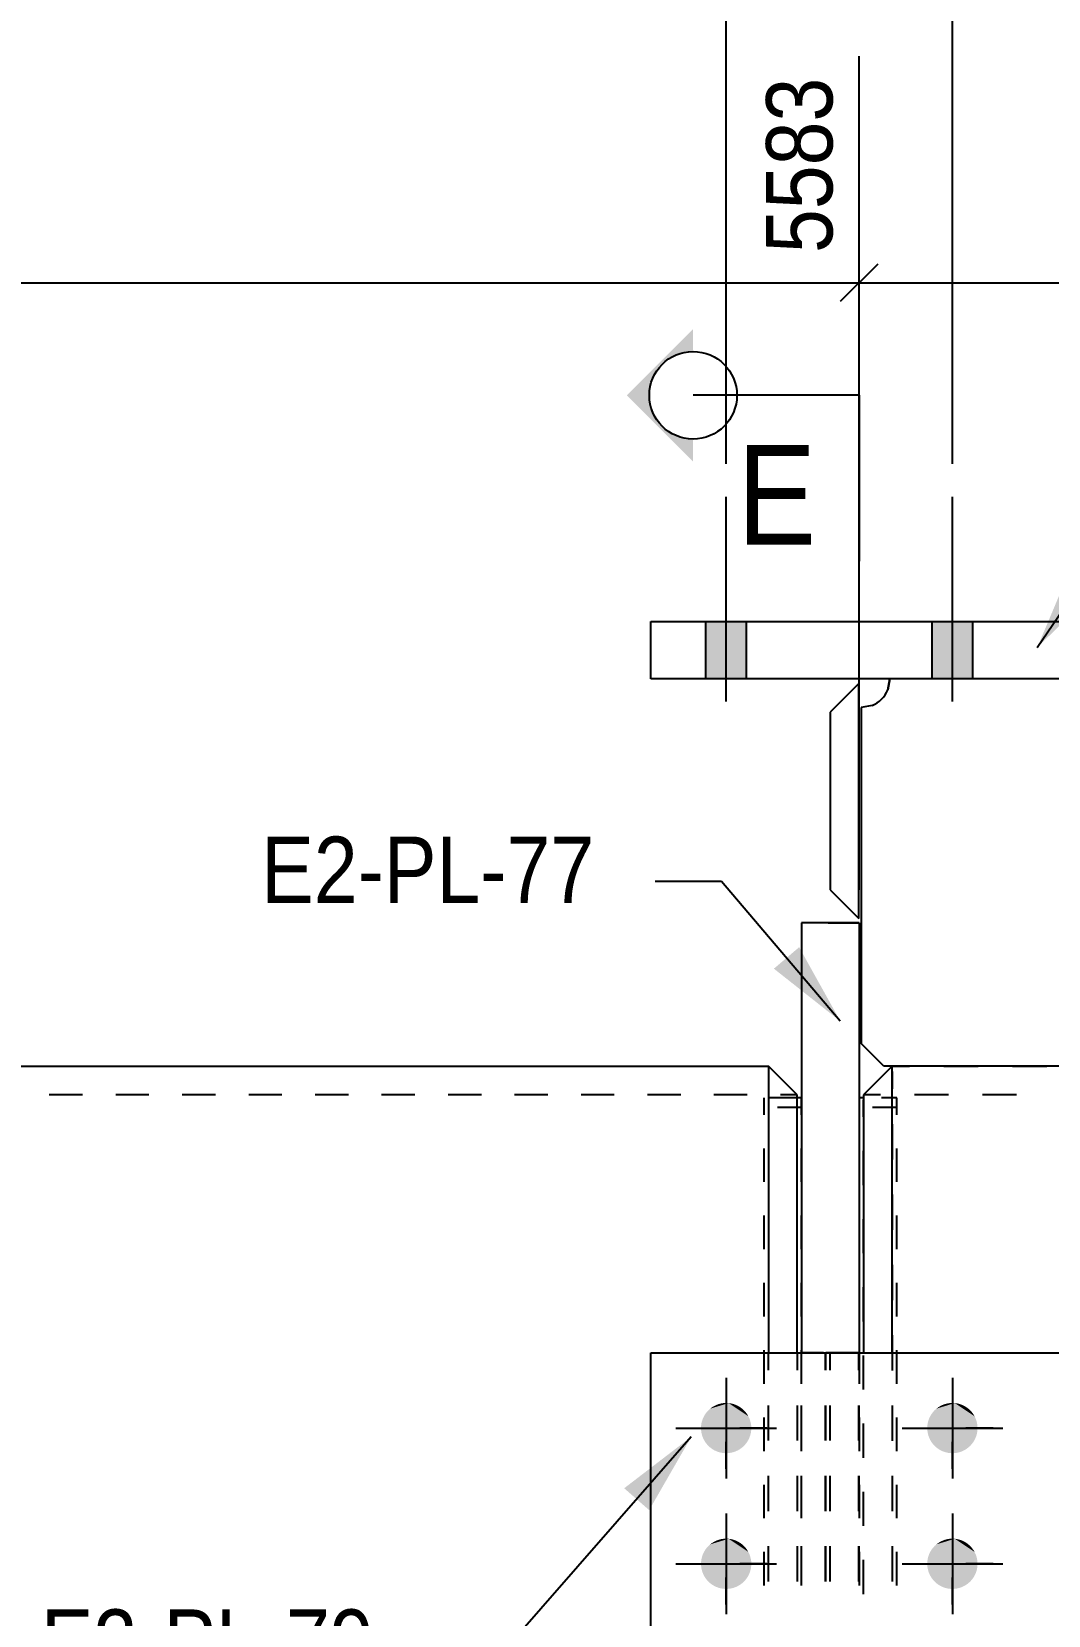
# Model space of a CAD drawing. Header units: millimetres. Extents: x 67 to 383, y 106 to 148.
# Drawn here: x 166.12 to 171.05, y 136.07 to 143.75 of the extents above; entities that cross this region are included whole.
import ezdxf

# ---------------------------------------------------------------- set-up
doc = ezdxf.new("R2010")
doc.units = ezdxf.units.MM
doc.linetypes.add('XKITLINE00', pattern=[0])
doc.styles.add('ARIAL', font='ARIAL.TTF')

msp = doc.modelspace()

# ---------------------------------------------------------------- linework, layer by layer
at = {"linetype": 'XKITLINE00'}
for p, q in [((170.5852, 141.6516), (170.5852, 145.6988)), ((170.5852, 141.6516), (170.5852, 145.6988)), ((169.4882, 141.6516), (169.4882, 145.2483)), ((169.4882, 141.6516), (169.4882, 145.2483)), ((170.1325, 139.5854), (170.1325, 143.6285)), ((170.1325, 139.5854), (170.1325, 143.6285)), ((170.2235, 142.6201), (170.0415, 142.4381)), ((170.2235, 142.6201), (170.0415, 142.4381)), ((160.6235, 142.5291), (170.1325, 142.5291)), ((170.1325, 142.5291), (174.9729, 142.5291)), ((170.1325, 141.9837), (169.3281, 141.9837)), ((170.1325, 141.9837), (170.1325, 141.1793)), ((170.9968, 140.7604), (171.4501, 141.429)), ((170.2657, 140.5428), (170.2715, 140.5551)), ((170.2715, 140.5551), (170.2821, 140.6085)), ((170.2715, 140.5551), (170.2715, 140.5551)), ((170.3668, 140.6085), (170.2821, 140.6085)), ((170.7053, 140.6085), (170.536, 140.6085)), ((171.0438, 140.6085), (170.8745, 140.6085)), ((170.2374, 140.5064), (170.2413, 140.51)), ((170.2413, 140.51), (170.2505, 140.5201)), ((170.2505, 140.5201), (170.2587, 140.5311)), ((170.2587, 140.5311), (170.2657, 140.5428)), ((169.4652, 139.6263), (169.1435, 139.6263)), ((170.0415, 138.9485), (169.4652, 139.6263)), ((169.9833, 139.4245), (170.1325, 139.4245)), ((170.293, 138.7298), (170.3764, 138.7298)), ((170.543, 138.7298), (170.7097, 138.7298)), ((170.8764, 138.7298), (171.0431, 138.7298)), ((170.293, 138.7048), (170.293, 138.6194)), ((166.3673, 138.5905), (166.2062, 138.5905)), ((166.6896, 138.5905), (166.5285, 138.5905)), ((167.0119, 138.5905), (166.8508, 138.5905)), ((167.3342, 138.5905), (167.1731, 138.5905)), ((167.6565, 138.5905), (167.4953, 138.5905)), ((167.9788, 138.5905), (167.8176, 138.5905)), ((168.3011, 138.5905), (168.1399, 138.5905)), ((168.6234, 138.5905), (168.4622, 138.5905)), ((168.9457, 138.5905), (168.7845, 138.5905)), ((169.2679, 138.5905), (169.1068, 138.5905)), ((169.5902, 138.5905), (169.4291, 138.5905)), ((169.6711, 138.5762), (169.6711, 138.4946)), ((169.8319, 138.5762), (169.6932, 138.5762)), ((169.8319, 138.5905), (169.7514, 138.5905)), ((169.8539, 138.4946), (169.8539, 138.5762)), ((170.1325, 138.5762), (170.1325, 138.4946)), ((170.2368, 138.5905), (170.1544, 138.5905)), ((170.1544, 138.484), (170.1544, 138.5666)), ((170.3153, 138.5762), (170.2422, 138.5762)), ((170.3153, 138.4946), (170.3153, 138.5762)), ((170.5661, 138.5905), (170.4015, 138.5905)), ((170.8955, 138.5905), (170.7308, 138.5905)), ((169.8539, 138.5298), (169.7371, 138.5298)), ((170.3153, 138.5298), (170.1983, 138.5298)), ((170.293, 138.4488), (170.293, 138.2782)), ((169.6711, 138.3315), (169.6711, 138.1684)), ((169.8539, 138.1684), (169.8539, 138.3315)), ((170.1325, 138.3315), (170.1325, 138.1684)), ((170.3153, 138.1684), (170.3153, 138.3315)), ((170.1544, 138.1534), (170.1544, 138.3187)), ((170.293, 138.1076), (170.293, 137.937)), ((169.6711, 138.0053), (169.6711, 137.8421)), ((169.8539, 137.8421), (169.8539, 138.0053)), ((170.1325, 138.0053), (170.1325, 137.8421)), ((170.1544, 137.8228), (170.1544, 137.9881)), ((170.3153, 137.8421), (170.3153, 138.0053)), ((170.293, 137.7664), (170.293, 137.5958)), ((169.6711, 137.679), (169.6711, 137.5159)), ((169.8539, 137.5159), (169.8539, 137.679)), ((170.1325, 137.679), (170.1325, 137.5159)), ((170.1544, 137.4922), (170.1544, 137.6575)), ((170.3153, 137.5159), (170.3153, 137.679)), ((170.293, 137.4252), (170.293, 137.2546)), ((169.1226, 137.2551), (169.1226, 137.3404)), ((169.1226, 137.3404), (169.2067, 137.3404)), ((169.3749, 137.3404), (169.5431, 137.3404)), ((169.6711, 137.3528), (169.6711, 137.1897)), ((169.6934, 137.2551), (169.6934, 137.3404)), ((169.7113, 137.3404), (169.8795, 137.3404)), ((169.8319, 137.3404), (169.8319, 137.2551)), ((169.8539, 137.1897), (169.8539, 137.3528)), ((169.8539, 137.2551), (169.8539, 137.3404)), ((169.9599, 137.3403), (169.8539, 137.3403)), ((169.9402, 137.3403), (170.1011, 137.3403)), ((169.9693, 137.2551), (169.9693, 137.3404)), ((169.9693, 137.3404), (169.9693, 137.2551)), ((170.1319, 137.3404), (169.971, 137.3404)), ((169.9926, 137.2551), (169.9926, 137.3404)), ((169.9926, 137.3404), (170.1319, 137.3404)), ((170.0477, 137.3404), (170.2159, 137.3404)), ((170.1319, 137.3404), (170.1103, 137.3404)), ((170.1325, 137.3403), (170.1208, 137.3403)), ((170.1285, 137.3404), (170.1319, 137.3404)), ((170.1319, 137.3404), (170.1319, 137.3404)), ((170.1319, 137.2551), (170.1319, 137.3404)), ((170.1319, 137.2551), (170.1319, 137.3404)), ((170.1319, 137.3404), (170.1319, 137.2551)), ((170.1325, 137.3528), (170.1325, 137.1897)), ((170.1325, 137.2551), (170.1325, 137.3404)), ((170.3153, 137.1897), (170.3153, 137.3528)), ((170.3841, 137.3404), (170.5523, 137.3404)), ((170.7205, 137.3404), (170.8887, 137.3404)), ((170.1544, 137.1616), (170.1544, 137.3269)), ((169.1226, 136.9138), (169.1226, 137.0844)), ((169.6711, 137.0265), (169.6711, 136.8634)), ((169.6934, 136.9138), (169.6934, 137.0845)), ((169.8319, 137.0845), (169.8319, 136.9138)), ((169.8539, 136.9138), (169.8539, 137.0845)), ((169.8539, 136.8634), (169.8539, 137.0265)), ((169.9693, 136.9138), (169.9693, 137.0845)), ((169.9693, 137.0845), (169.9693, 136.9138)), ((169.9926, 136.9138), (169.9926, 137.0844)), ((170.1319, 136.9138), (170.1319, 137.0845)), ((170.1319, 137.0845), (170.1319, 136.9138)), ((170.1319, 136.9138), (170.1319, 137.0844)), ((170.1325, 136.9138), (170.1325, 137.0845)), ((170.1325, 137.0265), (170.1325, 136.8634)), ((170.293, 137.084), (170.293, 136.9134)), ((170.3153, 136.8634), (170.3153, 137.0265)), ((170.1544, 136.831), (170.1544, 136.9963)), ((169.3192, 136.9326), (168.3961, 135.8781)), ((169.1226, 136.5725), (169.1226, 136.7432)), ((169.6934, 136.5726), (169.6934, 136.7432)), ((169.8319, 136.7432), (169.8319, 136.5726)), ((169.8539, 136.5725), (169.8539, 136.7432)), ((169.9693, 136.5726), (169.9693, 136.7432)), ((169.9693, 136.7432), (169.9693, 136.5726)), ((169.9926, 136.5725), (169.9926, 136.7432)), ((170.1319, 136.5725), (170.1319, 136.7432)), ((170.1319, 136.5726), (170.1319, 136.7432)), ((170.1319, 136.7432), (170.1319, 136.5726)), ((170.1325, 136.5725), (170.1325, 136.7432)), ((170.293, 136.7428), (170.293, 136.5722)), ((169.6711, 136.7003), (169.6711, 136.5372)), ((169.8539, 136.5372), (169.8539, 136.7003)), ((170.1325, 136.7003), (170.1325, 136.5372)), ((170.1544, 136.5005), (170.1544, 136.6658)), ((170.3153, 136.5372), (170.3153, 136.7003)), ((169.1226, 136.2313), (169.1226, 136.4019)), ((169.6711, 136.3741), (169.6711, 136.2109)), ((169.6934, 136.2313), (169.6934, 136.4019)), ((169.8319, 136.4019), (169.8319, 136.2313)), ((169.8539, 136.2313), (169.8539, 136.4019)), ((169.8539, 136.2109), (169.8539, 136.3741)), ((169.9693, 136.2313), (169.9693, 136.4019)), ((169.9693, 136.4019), (169.9693, 136.2313)), ((169.9926, 136.2313), (169.9926, 136.4019)), ((170.1319, 136.2313), (170.1319, 136.4019)), ((170.1319, 136.2313), (170.1319, 136.4019)), ((170.1319, 136.4019), (170.1319, 136.2313)), ((170.1325, 136.2313), (170.1325, 136.4019)), ((170.1325, 136.3741), (170.1325, 136.2109)), ((170.1544, 136.1699), (170.1544, 136.3352)), ((170.293, 136.4016), (170.293, 136.231)), ((170.3153, 136.2109), (170.3153, 136.3741))]:
    msp.add_line(p, q, dxfattribs=at)
at = {"color": 3, "linetype": 'XKITLINE00'}
for p, q in [((169.4882, 140.4982), (169.4882, 141.4908)), ((169.4882, 140.4982), (169.4882, 141.4908)), ((169.4882, 140.4982), (169.4882, 141.4908)), ((169.4882, 140.4982), (169.4882, 141.4908)), ((170.5852, 140.4982), (170.5852, 141.4908)), ((170.5852, 140.4982), (170.5852, 141.4908)), ((170.5852, 140.4982), (170.5852, 141.4908)), ((170.5852, 140.4982), (170.5852, 141.4908)), ((169.3895, 140.6085), (169.3895, 140.8871)), ((169.3895, 140.6085), (169.3895, 140.8871)), ((169.3895, 140.6085), (169.3895, 140.8871)), ((169.3895, 140.6085), (169.3895, 140.8871)), ((169.587, 140.6085), (169.587, 140.8871)), ((169.587, 140.6085), (169.587, 140.8871)), ((169.587, 140.6085), (169.587, 140.8871)), ((169.587, 140.6085), (169.587, 140.8871)), ((170.4865, 140.6085), (170.4865, 140.8871)), ((170.4865, 140.6085), (170.4865, 140.8871)), ((170.4865, 140.6085), (170.4865, 140.8871)), ((170.4865, 140.6085), (170.4865, 140.8871)), ((170.6839, 140.6085), (170.6839, 140.8871)), ((170.6839, 140.6085), (170.6839, 140.8871)), ((170.6839, 140.6085), (170.6839, 140.8871)), ((170.6839, 140.6085), (170.6839, 140.8871)), ((169.4882, 137.2187), (169.4882, 136.7309)), ((170.5852, 137.2187), (170.5852, 136.7309)), ((169.4882, 137.1722), (169.4882, 137.0407)), ((170.5852, 137.1722), (170.5852, 137.0407)), ((169.2444, 136.9748), (169.7321, 136.9748)), ((169.2908, 136.9747), (169.4223, 136.9747)), ((169.6857, 136.9747), (169.5542, 136.9747)), ((170.3413, 136.9748), (170.8291, 136.9748)), ((170.3877, 136.9747), (170.5192, 136.9747)), ((170.7826, 136.9747), (170.6511, 136.9747)), ((169.4882, 136.7773), (169.4882, 136.9088)), ((170.5852, 136.7773), (170.5852, 136.9088)), ((169.4882, 136.5605), (169.4882, 136.0727)), ((169.4882, 136.514), (169.4882, 136.3825)), ((170.5852, 136.5605), (170.5852, 136.0727)), ((170.5852, 136.514), (170.5852, 136.3825)), ((169.2444, 136.3166), (169.7321, 136.3166)), ((169.2908, 136.3166), (169.4223, 136.3166)), ((169.6857, 136.3166), (169.5542, 136.3166)), ((170.3413, 136.3166), (170.8291, 136.3166)), ((170.3877, 136.3166), (170.5192, 136.3166)), ((170.7826, 136.3166), (170.6511, 136.3166)), ((169.4882, 136.1191), (169.4882, 136.2506)), ((170.5852, 136.1191), (170.5852, 136.2506))]:
    msp.add_line(p, q, dxfattribs=at)
at = {"color": 2, "linetype": 'XKITLINE00'}
for p, q in [((169.1226, 140.6085), (169.1226, 140.8871)), ((169.1226, 140.8871), (175.8505, 140.8871)), ((175.8505, 140.6085), (169.1226, 140.6085)), ((170.1319, 140.5865), (169.9926, 140.4472)), ((170.1319, 139.4464), (170.1319, 140.5865)), ((170.2821, 140.6085), (170.2715, 140.5551)), ((170.1961, 140.4798), (170.1428, 140.4691)), ((169.9926, 140.4472), (169.9926, 139.5858)), ((170.1428, 140.4691), (170.1428, 138.8395)), ((169.9926, 139.5858), (170.1319, 139.4464)), ((170.1325, 139.4245), (169.8539, 139.4245)), ((169.8539, 139.4245), (169.8539, 139.4245)), ((169.8539, 139.4245), (169.8539, 137.3404)), ((170.1325, 139.4245), (170.1325, 139.4245)), ((170.1325, 139.4245), (170.1325, 137.3404)), ((170.2525, 138.7298), (170.1428, 138.8395)), ((165.3199, 138.7298), (169.6934, 138.7298)), ((169.8319, 138.5905), (169.6934, 138.7298)), ((169.6934, 138.7298), (169.6934, 137.3404)), ((170.293, 138.7298), (170.1544, 138.5905)), ((174.6659, 138.7298), (170.2525, 138.7298)), ((170.293, 137.3404), (170.293, 138.7298)), ((169.8319, 137.3404), (169.8319, 138.5905)), ((169.8539, 138.5762), (169.8319, 138.5762)), ((170.1544, 138.5762), (170.1325, 138.5762)), ((170.1544, 138.5905), (170.1544, 137.3404)), ((169.1226, 134.269), (169.1226, 137.3404)), ((169.1226, 137.3404), (175.8505, 137.3404))]:
    msp.add_line(p, q, dxfattribs=at)
at = {"linetype": 'XKITLINE00'}
msp.add_circle((169.3281, 141.9837), 0.2124, dxfattribs=at)
at = {"color": 2, "linetype": 'XKITLINE00'}
msp.add_arc((170.1428, 140.6085), 0.1393, 292.5, 337.5, dxfattribs=at)
at = {"color": 3}
msp.add_point((170.1325, 142.5291), dxfattribs=at)
msp.add_point((170.1325, 142.5291), dxfattribs=at)
at = {"linetype": 'Continuous'}
for points in [[(169.3281, 142.3055), (169.0063, 141.9837), (169.1651, 142.1174)], [(169.3281, 142.3055), (169.1651, 142.1174), (169.179, 142.1328)], [(169.3281, 142.3055), (169.179, 142.1328), (169.1944, 142.1467)], [(169.3281, 142.3055), (169.1944, 142.1467), (169.211, 142.1591)], [(169.3281, 142.3055), (169.211, 142.1591), (169.2287, 142.1699)], [(169.3281, 142.3055), (169.2287, 142.1699), (169.2474, 142.1789)], [(169.3281, 142.3055), (169.2474, 142.1789), (169.2669, 142.1861)], [(169.3281, 142.3055), (169.2669, 142.1861), (169.2869, 142.1914)], [(169.3281, 142.3055), (169.2869, 142.1914), (169.3074, 142.1947)], [(169.3281, 142.1961), (169.3281, 142.3055), (169.3074, 142.1947)], [(169.0063, 141.9837), (169.1527, 142.1008), (169.1651, 142.1174)], [(169.0063, 141.9837), (169.1419, 142.0831), (169.1527, 142.1008)], [(169.0063, 141.9837), (169.1329, 142.0644), (169.1419, 142.0831)], [(169.0063, 141.9837), (169.1257, 142.0449), (169.1329, 142.0644)], [(169.0063, 141.9837), (169.1204, 142.0249), (169.1257, 142.0449)], [(169.0063, 141.9837), (169.1171, 142.0044), (169.1204, 142.0249)], [(169.0063, 141.9837), (169.1157, 141.9837), (169.1171, 142.0044)], [(169.0063, 141.9837), (169.3281, 141.662), (169.1938, 141.82)], [(169.0063, 141.9837), (169.1938, 141.82), (169.1783, 141.834)], [(169.0063, 141.9837), (169.1783, 141.834), (169.1644, 141.8494)], [(169.0063, 141.9837), (169.1644, 141.8494), (169.152, 141.8661)], [(169.0063, 141.9837), (169.152, 141.8661), (169.1412, 141.8839)], [(169.0063, 141.9837), (169.1412, 141.8839), (169.1323, 141.9027)], [(169.0063, 141.9837), (169.1323, 141.9027), (169.1252, 141.9222)], [(169.0063, 141.9837), (169.1252, 141.9222), (169.12, 141.9424)], [(169.0063, 141.9837), (169.12, 141.9424), (169.1169, 141.963)], [(169.0063, 141.9837), (169.1169, 141.963), (169.1157, 141.9837)], [(169.3281, 141.662), (169.2104, 141.8076), (169.1938, 141.82)], [(169.3281, 141.662), (169.2283, 141.7969), (169.2104, 141.8076)], [(169.3281, 141.662), (169.247, 141.7879), (169.2283, 141.7969)], [(169.3281, 141.662), (169.2666, 141.7808), (169.247, 141.7879)], [(169.3281, 141.662), (169.2868, 141.7757), (169.2666, 141.7808)], [(169.3281, 141.662), (169.3073, 141.7725), (169.2868, 141.7757)], [(169.3281, 141.662), (169.3281, 141.7714), (169.3073, 141.7725)], [(170.9968, 140.7604), (171.1559, 141.1385), (170.9968, 140.7604), (171.2891, 141.0482)], [(170.0415, 138.9485), (169.7197, 139.2029), (170.0415, 138.9485), (169.8422, 139.3071)], [(169.3192, 136.9326), (169.1148, 136.577), (169.3192, 136.9326), (168.9938, 136.683)]]:
    msp.add_solid(points, dxfattribs=at)
at = {"color": 3, "linetype": 'Continuous'}
for points in [[(169.3895, 140.6085), (169.587, 140.6085), (169.587, 140.8871)], [(169.3895, 140.6085), (169.587, 140.8871), (169.3895, 140.8871)], [(169.3895, 140.6085), (169.587, 140.6085), (169.587, 140.8871)], [(169.3895, 140.6085), (169.587, 140.8871), (169.3895, 140.8871)], [(169.3895, 140.6085), (169.587, 140.6085), (169.587, 140.8871)], [(169.3895, 140.6085), (169.587, 140.8871), (169.3895, 140.8871)], [(169.3895, 140.6085), (169.587, 140.6085), (169.587, 140.8871)], [(169.3895, 140.6085), (169.587, 140.8871), (169.3895, 140.8871)], [(170.4865, 140.6085), (170.6839, 140.6085), (170.6839, 140.8871)], [(170.4865, 140.6085), (170.6839, 140.8871), (170.4865, 140.8871)], [(170.4865, 140.6085), (170.6839, 140.6085), (170.6839, 140.8871)], [(170.4865, 140.6085), (170.6839, 140.8871), (170.4865, 140.8871)], [(170.4865, 140.6085), (170.6839, 140.6085), (170.6839, 140.8871)], [(170.4865, 140.6085), (170.6839, 140.8871), (170.4865, 140.8871)], [(170.4865, 140.6085), (170.6839, 140.6085), (170.6839, 140.8871)], [(170.4865, 140.6085), (170.6839, 140.8871), (170.4865, 140.8871)], [(169.5002, 137.0961), (169.3669, 136.9867), (169.3663, 136.9748)], [(169.5002, 137.0961), (169.3663, 136.9748), (169.3669, 136.9628)], [(169.5002, 137.0961), (169.3686, 136.9986), (169.3669, 136.9867)], [(169.5002, 137.0961), (169.3669, 136.9628), (169.3686, 136.951)], [(169.5002, 137.0961), (169.3715, 137.0102), (169.3686, 136.9986)], [(169.5002, 137.0961), (169.3686, 136.951), (169.3715, 136.9394)], [(169.5002, 137.0961), (169.3756, 137.0214), (169.3715, 137.0102)], [(169.5002, 137.0961), (169.3715, 136.9394), (169.3756, 136.9281)], [(169.5002, 137.0961), (169.3807, 137.0323), (169.3756, 137.0214)], [(169.5002, 137.0961), (169.3756, 136.9281), (169.3807, 136.9173)], [(169.5002, 137.0961), (169.3868, 137.0425), (169.3807, 137.0323)], [(169.5002, 137.0961), (169.3807, 136.9173), (169.3868, 136.907)], [(169.5002, 137.0961), (169.394, 137.0521), (169.3868, 137.0425)], [(169.5002, 137.0961), (169.3868, 136.907), (169.394, 136.8974)], [(169.5002, 137.0961), (169.402, 137.061), (169.394, 137.0521)], [(169.5002, 137.0961), (169.394, 136.8974), (169.402, 136.8885)], [(169.5002, 137.0961), (169.4109, 137.069), (169.402, 137.061)], [(169.5002, 137.0961), (169.402, 136.8885), (169.4109, 136.8805)], [(169.5002, 137.0961), (169.4205, 137.0762), (169.4109, 137.069)], [(169.5002, 137.0961), (169.4109, 136.8805), (169.4205, 136.8734)], [(169.5002, 137.0961), (169.4308, 137.0823), (169.4205, 137.0762)], [(169.5002, 137.0961), (169.4205, 136.8734), (169.4308, 136.8672)], [(169.5002, 137.0961), (169.4416, 137.0874), (169.4308, 137.0823)], [(169.5002, 137.0961), (169.4308, 136.8672), (169.4416, 136.8621)], [(169.5002, 137.0961), (169.4528, 137.0915), (169.4416, 137.0874)], [(169.5002, 137.0961), (169.4416, 136.8621), (169.4528, 136.8581)], [(169.5002, 137.0961), (169.4645, 137.0944), (169.4528, 137.0915)], [(169.5002, 137.0961), (169.4528, 136.8581), (169.4645, 136.8552)], [(169.5002, 137.0961), (169.4763, 137.0961), (169.4645, 137.0944)], [(169.5002, 137.0961), (169.4645, 136.8552), (169.4763, 136.8534)], [(169.5002, 137.0961), (169.4882, 137.0967), (169.4763, 137.0961)], [(169.5002, 137.0961), (169.4763, 136.8534), (169.4882, 136.8528)], [(169.5002, 137.0961), (169.4882, 136.8528), (169.5002, 136.8534)], [(169.5002, 137.0961), (169.5002, 136.8534), (169.512, 136.8552)], [(169.5002, 137.0961), (169.512, 136.8552), (169.5236, 136.8581)], [(169.5002, 137.0961), (169.5236, 136.8581), (169.5349, 136.8621)], [(169.5002, 137.0961), (169.5349, 136.8621), (169.5457, 136.8672)], [(169.5002, 137.0961), (169.5457, 136.8672), (169.556, 136.8734)], [(169.5002, 137.0961), (169.556, 136.8734), (169.5656, 136.8805)], [(169.5002, 137.0961), (169.5656, 136.8805), (169.5745, 136.8885)], [(169.5002, 137.0961), (169.5745, 136.8885), (169.5825, 136.8974)], [(169.5002, 137.0961), (169.5825, 136.8974), (169.5896, 136.907)], [(169.5002, 137.0961), (169.5896, 136.907), (169.5958, 136.9173)], [(169.5002, 137.0961), (169.5958, 136.9173), (169.6009, 136.9281)], [(169.5002, 137.0961), (169.6009, 136.9281), (169.6049, 136.9394)], [(169.5002, 137.0961), (169.6049, 136.9394), (169.6078, 136.951)], [(169.5002, 137.0961), (169.6078, 136.951), (169.6096, 136.9628)], [(169.5002, 137.0961), (169.6096, 136.9628), (169.6102, 136.9748)], [(169.5002, 137.0961), (169.6102, 136.9748), (169.6096, 136.9867)], [(169.5002, 137.0961), (169.6096, 136.9867), (169.6078, 136.9986)], [(169.5002, 137.0961), (169.6078, 136.9986), (169.6049, 137.0102)], [(169.5002, 137.0961), (169.6049, 137.0102), (169.6009, 137.0214)], [(169.5002, 137.0961), (169.6009, 137.0214), (169.5958, 137.0323)], [(169.5002, 137.0961), (169.5958, 137.0323), (169.5896, 137.0425)], [(169.5002, 137.0961), (169.5896, 137.0425), (169.5825, 137.0521)], [(169.5002, 137.0961), (169.5825, 137.0521), (169.5745, 137.061)], [(169.5002, 137.0961), (169.5745, 137.061), (169.5656, 137.069)], [(169.5002, 137.0961), (169.5656, 137.069), (169.556, 137.0762)], [(169.5002, 137.0961), (169.556, 137.0762), (169.5457, 137.0823)], [(169.5002, 137.0961), (169.5457, 137.0823), (169.5349, 137.0874)], [(169.5002, 137.0961), (169.5349, 137.0874), (169.5236, 137.0915)], [(169.5002, 137.0961), (169.5236, 137.0915), (169.512, 137.0944)], [(170.5971, 137.0961), (170.4638, 136.9867), (170.4632, 136.9748)], [(170.5971, 137.0961), (170.4632, 136.9748), (170.4638, 136.9628)], [(170.5971, 137.0961), (170.4656, 136.9986), (170.4638, 136.9867)], [(170.5971, 137.0961), (170.4638, 136.9628), (170.4656, 136.951)], [(170.5971, 137.0961), (170.4685, 137.0102), (170.4656, 136.9986)], [(170.5971, 137.0961), (170.4656, 136.951), (170.4685, 136.9394)], [(170.5971, 137.0961), (170.4725, 137.0214), (170.4685, 137.0102)], [(170.5971, 137.0961), (170.4685, 136.9394), (170.4725, 136.9281)], [(170.5971, 137.0961), (170.4776, 137.0323), (170.4725, 137.0214)], [(170.5971, 137.0961), (170.4725, 136.9281), (170.4776, 136.9173)], [(170.5971, 137.0961), (170.4838, 137.0425), (170.4776, 137.0323)], [(170.5971, 137.0961), (170.4776, 136.9173), (170.4838, 136.907)], [(170.5971, 137.0961), (170.4909, 137.0521), (170.4838, 137.0425)], [(170.5971, 137.0961), (170.4838, 136.907), (170.4909, 136.8974)], [(170.5971, 137.0961), (170.4989, 137.061), (170.4909, 137.0521)], [(170.5971, 137.0961), (170.4909, 136.8974), (170.4989, 136.8885)], [(170.5971, 137.0961), (170.5078, 137.069), (170.4989, 137.061)], [(170.5971, 137.0961), (170.4989, 136.8885), (170.5078, 136.8805)], [(170.5971, 137.0961), (170.5174, 137.0762), (170.5078, 137.069)], [(170.5971, 137.0961), (170.5078, 136.8805), (170.5174, 136.8734)], [(170.5971, 137.0961), (170.5277, 137.0823), (170.5174, 137.0762)], [(170.5971, 137.0961), (170.5174, 136.8734), (170.5277, 136.8672)], [(170.5971, 137.0961), (170.5385, 137.0874), (170.5277, 137.0823)], [(170.5971, 137.0961), (170.5277, 136.8672), (170.5385, 136.8621)], [(170.5971, 137.0961), (170.5498, 137.0915), (170.5385, 137.0874)], [(170.5971, 137.0961), (170.5385, 136.8621), (170.5498, 136.8581)], [(170.5971, 137.0961), (170.5614, 137.0944), (170.5498, 137.0915)], [(170.5971, 137.0961), (170.5498, 136.8581), (170.5614, 136.8552)], [(170.5971, 137.0961), (170.5732, 137.0961), (170.5614, 137.0944)], [(170.5971, 137.0961), (170.5614, 136.8552), (170.5732, 136.8534)], [(170.5971, 137.0961), (170.5852, 137.0967), (170.5732, 137.0961)], [(170.5971, 137.0961), (170.5732, 136.8534), (170.5852, 136.8528)], [(170.5971, 137.0961), (170.5852, 136.8528), (170.5971, 136.8534)], [(170.5971, 137.0961), (170.5971, 136.8534), (170.609, 136.8552)], [(170.5971, 137.0961), (170.609, 136.8552), (170.6206, 136.8581)], [(170.5971, 137.0961), (170.6206, 136.8581), (170.6318, 136.8621)], [(170.5971, 137.0961), (170.6318, 136.8621), (170.6427, 136.8672)], [(170.5971, 137.0961), (170.6427, 136.8672), (170.6529, 136.8734)], [(170.5971, 137.0961), (170.6529, 136.8734), (170.6625, 136.8805)], [(170.5971, 137.0961), (170.6625, 136.8805), (170.6714, 136.8885)], [(170.5971, 137.0961), (170.6714, 136.8885), (170.6794, 136.8974)], [(170.5971, 137.0961), (170.6794, 136.8974), (170.6866, 136.907)], [(170.5971, 137.0961), (170.6866, 136.907), (170.6927, 136.9173)], [(170.5971, 137.0961), (170.6927, 136.9173), (170.6978, 136.9281)], [(170.5971, 137.0961), (170.6978, 136.9281), (170.7019, 136.9394)], [(170.5971, 137.0961), (170.7019, 136.9394), (170.7048, 136.951)], [(170.5971, 137.0961), (170.7048, 136.951), (170.7065, 136.9628)], [(170.5971, 137.0961), (170.7065, 136.9628), (170.7071, 136.9748)], [(170.5971, 137.0961), (170.7071, 136.9748), (170.7065, 136.9867)], [(170.5971, 137.0961), (170.7065, 136.9867), (170.7048, 136.9986)], [(170.5971, 137.0961), (170.7048, 136.9986), (170.7019, 137.0102)], [(170.5971, 137.0961), (170.7019, 137.0102), (170.6978, 137.0214)], [(170.5971, 137.0961), (170.6978, 137.0214), (170.6927, 137.0323)], [(170.5971, 137.0961), (170.6927, 137.0323), (170.6866, 137.0425)], [(170.5971, 137.0961), (170.6866, 137.0425), (170.6794, 137.0521)], [(170.5971, 137.0961), (170.6794, 137.0521), (170.6714, 137.061)], [(170.5971, 137.0961), (170.6714, 137.061), (170.6625, 137.069)], [(170.5971, 137.0961), (170.6625, 137.069), (170.6529, 137.0762)], [(170.5971, 137.0961), (170.6529, 137.0762), (170.6427, 137.0823)], [(170.5971, 137.0961), (170.6427, 137.0823), (170.6318, 137.0874)], [(170.5971, 137.0961), (170.6318, 137.0874), (170.6206, 137.0915)], [(170.5971, 137.0961), (170.6206, 137.0915), (170.609, 137.0944)], [(169.5002, 136.438), (169.3669, 136.3286), (169.3663, 136.3166)], [(169.5002, 136.438), (169.3663, 136.3166), (169.3669, 136.3047)], [(169.5002, 136.438), (169.3686, 136.3404), (169.3669, 136.3286)], [(169.5002, 136.438), (169.3669, 136.3047), (169.3686, 136.2928)], [(169.5002, 136.438), (169.3715, 136.352), (169.3686, 136.3404)], [(169.5002, 136.438), (169.3686, 136.2928), (169.3715, 136.2812)], [(169.5002, 136.438), (169.3756, 136.3633), (169.3715, 136.352)], [(169.5002, 136.438), (169.3715, 136.2812), (169.3756, 136.2699)], [(169.5002, 136.438), (169.3807, 136.3741), (169.3756, 136.3633)], [(169.5002, 136.438), (169.3756, 136.2699), (169.3807, 136.2591)], [(169.5002, 136.438), (169.3868, 136.3844), (169.3807, 136.3741)], [(169.5002, 136.438), (169.3807, 136.2591), (169.3868, 136.2489)], [(169.5002, 136.438), (169.394, 136.394), (169.3868, 136.3844)], [(169.5002, 136.438), (169.3868, 136.2489), (169.394, 136.2392)], [(169.5002, 136.438), (169.402, 136.4028), (169.394, 136.394)], [(169.5002, 136.438), (169.394, 136.2392), (169.402, 136.2304)], [(169.5002, 136.438), (169.4109, 136.4109), (169.402, 136.4028)], [(169.5002, 136.438), (169.402, 136.2304), (169.4109, 136.2223)], [(169.5002, 136.438), (169.4205, 136.418), (169.4109, 136.4109)], [(169.5002, 136.438), (169.4109, 136.2223), (169.4205, 136.2152)], [(169.5002, 136.438), (169.4308, 136.4242), (169.4205, 136.418)], [(169.5002, 136.438), (169.4205, 136.2152), (169.4308, 136.2091)], [(169.5002, 136.438), (169.4416, 136.4293), (169.4308, 136.4242)], [(169.5002, 136.438), (169.4308, 136.2091), (169.4416, 136.2039)], [(169.5002, 136.438), (169.4528, 136.4333), (169.4416, 136.4293)], [(169.5002, 136.438), (169.4416, 136.2039), (169.4528, 136.1999)], [(169.5002, 136.438), (169.4645, 136.4362), (169.4528, 136.4333)], [(169.5002, 136.438), (169.4528, 136.1999), (169.4645, 136.197)], [(169.5002, 136.438), (169.4763, 136.438), (169.4645, 136.4362)], [(169.5002, 136.438), (169.4645, 136.197), (169.4763, 136.1953)], [(169.5002, 136.438), (169.4882, 136.4386), (169.4763, 136.438)], [(169.5002, 136.438), (169.4763, 136.1953), (169.4882, 136.1947)], [(169.5002, 136.438), (169.4882, 136.1947), (169.5002, 136.1953)], [(169.5002, 136.438), (169.5002, 136.1953), (169.512, 136.197)], [(169.5002, 136.438), (169.512, 136.197), (169.5236, 136.1999)], [(169.5002, 136.438), (169.5236, 136.1999), (169.5349, 136.2039)], [(169.5002, 136.438), (169.5349, 136.2039), (169.5457, 136.2091)], [(169.5002, 136.438), (169.5457, 136.2091), (169.556, 136.2152)], [(169.5002, 136.438), (169.556, 136.2152), (169.5656, 136.2223)], [(169.5002, 136.438), (169.5656, 136.2223), (169.5745, 136.2304)], [(169.5002, 136.438), (169.5745, 136.2304), (169.5825, 136.2392)], [(169.5002, 136.438), (169.5825, 136.2392), (169.5896, 136.2489)], [(169.5002, 136.438), (169.5896, 136.2489), (169.5958, 136.2591)], [(169.5002, 136.438), (169.5958, 136.2591), (169.6009, 136.2699)], [(169.5002, 136.438), (169.6009, 136.2699), (169.6049, 136.2812)], [(169.5002, 136.438), (169.6049, 136.2812), (169.6078, 136.2928)], [(169.5002, 136.438), (169.6078, 136.2928), (169.6096, 136.3047)], [(169.5002, 136.438), (169.6096, 136.3047), (169.6102, 136.3166)], [(169.5002, 136.438), (169.6102, 136.3166), (169.6096, 136.3286)], [(169.5002, 136.438), (169.6096, 136.3286), (169.6078, 136.3404)], [(169.5002, 136.438), (169.6078, 136.3404), (169.6049, 136.352)], [(169.5002, 136.438), (169.6049, 136.352), (169.6009, 136.3633)], [(169.5002, 136.438), (169.6009, 136.3633), (169.5958, 136.3741)], [(169.5002, 136.438), (169.5958, 136.3741), (169.5896, 136.3844)], [(169.5002, 136.438), (169.5896, 136.3844), (169.5825, 136.394)], [(169.5002, 136.438), (169.5825, 136.394), (169.5745, 136.4028)], [(169.5002, 136.438), (169.5745, 136.4028), (169.5656, 136.4109)], [(169.5002, 136.438), (169.5656, 136.4109), (169.556, 136.418)], [(169.5002, 136.438), (169.556, 136.418), (169.5457, 136.4242)], [(169.5002, 136.438), (169.5457, 136.4242), (169.5349, 136.4293)], [(169.5002, 136.438), (169.5349, 136.4293), (169.5236, 136.4333)], [(169.5002, 136.438), (169.5236, 136.4333), (169.512, 136.4362)], [(170.5971, 136.438), (170.4638, 136.3286), (170.4632, 136.3166)], [(170.5971, 136.438), (170.4632, 136.3166), (170.4638, 136.3047)], [(170.5971, 136.438), (170.4656, 136.3404), (170.4638, 136.3286)], [(170.5971, 136.438), (170.4638, 136.3047), (170.4656, 136.2928)], [(170.5971, 136.438), (170.4685, 136.352), (170.4656, 136.3404)], [(170.5971, 136.438), (170.4656, 136.2928), (170.4685, 136.2812)], [(170.5971, 136.438), (170.4725, 136.3633), (170.4685, 136.352)], [(170.5971, 136.438), (170.4685, 136.2812), (170.4725, 136.2699)], [(170.5971, 136.438), (170.4776, 136.3741), (170.4725, 136.3633)], [(170.5971, 136.438), (170.4725, 136.2699), (170.4776, 136.2591)], [(170.5971, 136.438), (170.4838, 136.3844), (170.4776, 136.3741)], [(170.5971, 136.438), (170.4776, 136.2591), (170.4838, 136.2489)], [(170.5971, 136.438), (170.4909, 136.394), (170.4838, 136.3844)], [(170.5971, 136.438), (170.4838, 136.2489), (170.4909, 136.2392)], [(170.5971, 136.438), (170.4989, 136.4028), (170.4909, 136.394)], [(170.5971, 136.438), (170.4909, 136.2392), (170.4989, 136.2304)], [(170.5971, 136.438), (170.5078, 136.4109), (170.4989, 136.4028)], [(170.5971, 136.438), (170.4989, 136.2304), (170.5078, 136.2223)], [(170.5971, 136.438), (170.5174, 136.418), (170.5078, 136.4109)], [(170.5971, 136.438), (170.5078, 136.2223), (170.5174, 136.2152)], [(170.5971, 136.438), (170.5277, 136.4242), (170.5174, 136.418)], [(170.5971, 136.438), (170.5174, 136.2152), (170.5277, 136.2091)], [(170.5971, 136.438), (170.5385, 136.4293), (170.5277, 136.4242)], [(170.5971, 136.438), (170.5277, 136.2091), (170.5385, 136.2039)], [(170.5971, 136.438), (170.5498, 136.4333), (170.5385, 136.4293)], [(170.5971, 136.438), (170.5385, 136.2039), (170.5498, 136.1999)], [(170.5971, 136.438), (170.5614, 136.4362), (170.5498, 136.4333)], [(170.5971, 136.438), (170.5498, 136.1999), (170.5614, 136.197)], [(170.5971, 136.438), (170.5732, 136.438), (170.5614, 136.4362)], [(170.5971, 136.438), (170.5614, 136.197), (170.5732, 136.1953)], [(170.5971, 136.438), (170.5852, 136.4386), (170.5732, 136.438)], [(170.5971, 136.438), (170.5732, 136.1953), (170.5852, 136.1947)], [(170.5971, 136.438), (170.5852, 136.1947), (170.5971, 136.1953)], [(170.5971, 136.438), (170.5971, 136.1953), (170.609, 136.197)], [(170.5971, 136.438), (170.609, 136.197), (170.6206, 136.1999)], [(170.5971, 136.438), (170.6206, 136.1999), (170.6318, 136.2039)], [(170.5971, 136.438), (170.6318, 136.2039), (170.6427, 136.2091)], [(170.5971, 136.438), (170.6427, 136.2091), (170.6529, 136.2152)], [(170.5971, 136.438), (170.6529, 136.2152), (170.6625, 136.2223)], [(170.5971, 136.438), (170.6625, 136.2223), (170.6714, 136.2304)], [(170.5971, 136.438), (170.6714, 136.2304), (170.6794, 136.2392)], [(170.5971, 136.438), (170.6794, 136.2392), (170.6866, 136.2489)], [(170.5971, 136.438), (170.6866, 136.2489), (170.6927, 136.2591)], [(170.5971, 136.438), (170.6927, 136.2591), (170.6978, 136.2699)], [(170.5971, 136.438), (170.6978, 136.2699), (170.7019, 136.2812)], [(170.5971, 136.438), (170.7019, 136.2812), (170.7048, 136.2928)], [(170.5971, 136.438), (170.7048, 136.2928), (170.7065, 136.3047)], [(170.5971, 136.438), (170.7065, 136.3047), (170.7071, 136.3166)], [(170.5971, 136.438), (170.7071, 136.3166), (170.7065, 136.3286)], [(170.5971, 136.438), (170.7065, 136.3286), (170.7048, 136.3404)], [(170.5971, 136.438), (170.7048, 136.3404), (170.7019, 136.352)], [(170.5971, 136.438), (170.7019, 136.352), (170.6978, 136.3633)], [(170.5971, 136.438), (170.6978, 136.3633), (170.6927, 136.3741)], [(170.5971, 136.438), (170.6927, 136.3741), (170.6866, 136.3844)], [(170.5971, 136.438), (170.6866, 136.3844), (170.6794, 136.394)], [(170.5971, 136.438), (170.6794, 136.394), (170.6714, 136.4028)], [(170.5971, 136.438), (170.6714, 136.4028), (170.6625, 136.4109)], [(170.5971, 136.438), (170.6625, 136.4109), (170.6529, 136.418)], [(170.5971, 136.438), (170.6529, 136.418), (170.6427, 136.4242)], [(170.5971, 136.438), (170.6427, 136.4242), (170.6318, 136.4293)], [(170.5971, 136.438), (170.6318, 136.4293), (170.6206, 136.4333)], [(170.5971, 136.438), (170.6206, 136.4333), (170.609, 136.4362)]]:
    msp.add_solid(points, dxfattribs=at)

# ---------------------------------------------------------------- texts
at = {"color": 3, "style": 'ARIAL', "width": 0.85}
msp.add_text('5583', height=0.32177, rotation=90.00021, dxfattribs=at).set_placement((170.0038, 142.6739))
at = {"color": 1, "style": 'ARIAL', "width": 0.85}
msp.add_text('E', height=0.4827, dxfattribs=at).set_placement((169.5422, 141.2598))
at = {"color": 3, "style": 'ARIAL', "width": 0.85}
for s, p in [('E2-PL-77', (167.2342, 139.5217)), ('E2-PL-79', (166.165, 135.7735))]:
    msp.add_text(s, height=0.32177, dxfattribs=at).set_placement(p)

doc.saveas('drawing.dxf')
